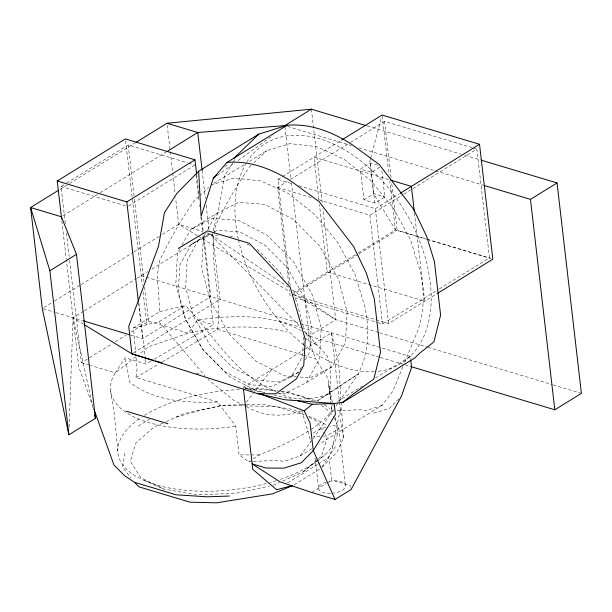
<?xml version="1.0" encoding="UTF-8"?>
<svg xmlns="http://www.w3.org/2000/svg" width="612" height="612" viewBox="0 0 612 612"><rect width="100%" height="100%" fill="white"/><g stroke="black" fill="none" stroke-linecap="round" stroke-linejoin="round"><path stroke-width="0.46" stroke-dasharray="3.06 2.29" d="M330.021 394.801L330.648 367.292L327.389 356.092L306.283 333.395L304.638 332.561M69.133 427.176L73.058 317.773L66.356 259.84M303.598 337.113L302.558 356.207L291.266 376.732L272.003 386.478L249.757 384.688L225.247 371.966L202.297 348.97L185.773 319.969L178.36 291.756L179.813 265.034L191.105 244.502L198.41 239.988L213.489 232.361M252.45 461.486L248.625 461.662L239.055 454.884L235.804 426.143L217.528 402.007L135.933 377.512L137.08 368.875L136.009 356.758M162.188 362.029L217.574 329.363C222.439 294.992 207.828 259.955 215.432 225.698A884.072 570.047 58.3 0 1 249.62 166.739L251.012 165.439M124.772 453.132L122.652 467.231L131.022 478.026M340.31 409.374L332.071 449.629L328.705 457.569L331.872 480.129L350.431 485.706L350.691 487.251M213.167 230.961L218.629 209.128L224.566 175.583L232.828 162.723M370.352 159.143L369.862 160.979L373.657 193.782L395.383 229.921L426.342 239.215M370.597 158.225L381.605 116.877M402.903 366.749L392.85 391.244L382.087 405.335L319.296 444.128M404.7 362.38L416.917 332.645A122.645 79.078 58.3 0 0 420.804 273.411L410.644 240.049L393.371 208.08L370.512 180.31L344.074 159.196L316.404 146.597L289.935 143.621L267 150.544L248.464 161.989M341.152 402.298L343.462 438.322L336.715 452.628L321.315 468.012L335.437 446.492M180.18 248.441L177.48 253.353L175.797 284.282L184.373 316.924L203.498 350.485L230.051 377.099L258.409 391.818L265.769 392.407M181.986 245.16L190.539 229.599L216.464 213.588L238.757 202.312L264.499 204.377L292.857 219.096L319.418 245.71L338.535 279.271L347.119 311.921L345.436 342.842L332.37 366.603L306.451 382.615L284.159 393.891L277.718 393.371M198.41 239.988L187.127 260.513L185.673 287.242L193.086 315.455L209.61 344.457L232.552 367.452L257.063 380.174L279.317 381.965L298.579 372.218L302.19 365.647M205.647 233.248L203.398 237.341L201.715 268.27L210.291 300.913L229.416 334.473L255.969 361.088L284.335 375.806L296.285 376.77M207.904 229.148L216.464 213.588M305.35 359.902L309.863 351.686L311.317 324.964L303.912 296.751L287.38 267.75L264.438 244.754L239.927 232.032L217.681 230.242L214.33 231.94M306.451 382.615L319.51 358.854L321.193 327.933L312.617 295.282L293.492 261.722L266.939 235.107L238.581 220.389L212.831 218.323L190.539 229.599M233.348 161.92L234.893 159.502M150.881 361.149L145.947 364.025L125.131 357.775L115.324 372.892L90.599 365.471M301.341 330.893C270.213 312.916 231.78 315.471 197.393 319.969L188.259 333.173L148.685 346.721L139.046 354.279M253.399 461.44L278.231 460.323L283.708 461.486L300.125 455.971L312.518 439.531M313.069 438.75L333.318 409.811M336.057 405.901L358.502 373.84L361.31 366.993A122.645 79.078 58.3 0 0 365.203 307.76L355.037 274.398L337.763 242.428L314.905 214.659L288.474 193.545L260.796 180.945L234.327 177.977L211.392 184.893L244.433 164.483M246.345 402.199L271.346 369.939M398.794 398.794L389.446 408.303L372.173 413.658M224.872 167.091L228.261 163.794M198.885 196.551L194.012 201.088A884.072 570.047 58.3 0 0 159.831 260.046L157.253 275.89L159.831 311.577L133.47 327.864L135.688 353.032M199.573 195.901L208.615 187.486M253.789 162.853L267 150.544M282.744 481.001L303.376 471.783L317.467 459.467M318.179 458.855L321.698 455.772L327.168 437.519L325.179 434.382M303.376 471.783L325.087 454.548M136.086 356.605L115.324 372.892A110.726 49.748 -6.6 0 0 235.804 426.143M217.214 175.514L235.054 162.693M238.16 160.459L273.059 135.367M317.781 400.768L358.502 373.84L316.978 400.791M65.323 223.418L61.047 186.461L65.897 183.462M66.708 182.965L128.176 144.998L187.54 162.815M59.823 189.46L68.751 183.944M69.561 183.447L135.321 142.826M62.998 215.745L99.526 193.185M100.337 192.681L166.089 152.067M128.528 205.976L194.845 165.011M43.911 307.538L53.657 301.517M54.468 301.02L80.44 284.97M81.251 284.465L133.209 252.373M134.02 251.876L159.181 236.331M162.432 234.32L178.666 224.29L203.1 231.627M290.172 285.75L277.871 179.415L340.731 140.592M288.734 283.999L277.565 187.463L287.296 181.458M290.532 179.454L349.712 142.902M350.523 142.397L384.565 121.367L472.311 147.706M83.622 311.263L73.058 317.773L78.78 367.016L92.672 405.71M84.418 310.758L136.377 278.659M137.142 278.192L147.744 271.644M151.799 269.135L209.442 233.532L288.367 287.334M381.85 170.909L384.864 196.942L374.934 203.077L363.911 199.764L360.361 169.08L370.283 162.945L378.767 165.492M379.784 167.198L371.385 172.393L360.361 169.08M69.6 260.375L81.442 362.717L88.717 358.227M89.528 357.722L112.172 343.737M115.408 341.741L125.919 335.246M130.777 332.247L148.563 321.254L188.259 333.173A110.726 49.748 -6.6 0 1 286.798 331.972M133.47 327.864L159.082 321.736L185.444 305.449C214.024 335.277 235.452 375.799 275.767 391.45M363.911 199.764L373.833 193.637L384.864 196.942M130.754 335.093L142.657 338.673L210.788 296.583L203.651 234.847M133.515 352.818L220.083 299.345L212.486 233.692M298.817 185.704L375.317 208.669L399.368 193.805M318.699 199.81L369.877 215.179L403.117 194.647M403.928 194.149L412.037 189.139M412.84 188.641L476.878 149.083L489.478 257.92L439.217 288.963M293.569 292.811L357.263 253.475M358.074 252.97L395.383 229.921L389.783 181.504M358.25 254.24L290.157 296.307L289.392 289.683M359.06 253.743L397.157 230.204L426.411 238.986M138.274 426.143L149.481 419.22M378.644 332.5L335.72 319.617L309.137 336.034L304.485 331.253M252.978 391.037L243.262 387.274L303.942 349.789M304.646 349.368L331.452 332.798L338.597 362.48L341.091 401.35M291.266 376.732L298.579 372.218M377.902 322.646L382.477 324.016L438.406 289.468M293.898 295.122L388.605 323.549L436.861 293.745M337.419 401.526L362.534 386.004M375.493 378.002L410.331 356.482L410.652 359.221M248.625 461.662L250.186 460.698M253.292 458.778L259.511 454.938L282.568 445.031A106.442 27.509 -18.7 0 0 309.802 430.182M300.125 455.971L312.105 448.573M317.483 464.5L288.627 482.325L286.034 482.172M318.286 464.011L328.705 457.569M294.081 484.842L319.716 469.006M311.837 492.507L326.265 483.595M327.06 483.098L331.872 480.129M135.933 377.512L158.906 363.964M154.163 359.236L213.328 324.75L202.939 234.954M191.105 244.502L210.367 234.756L217.78 235.352M332.37 366.603L310.077 377.879L297.202 376.839M162.738 423.137L154.14 426.977L135.818 442.989L130.348 461.241L140.783 477.704L164.299 489.202L195.825 494.618L234.916 493.502L269.64 486.02M166.173 421.599L184.22 413.528L222.6 405.259L245.481 404.601M273.289 485.232L279.309 482.539M323.679 436.8L328.858 434.359A12.401 1.408 -26.2 0 0 338.796 428.216L336.983 426.403L334.496 425.569L329.661 426.273M382.087 405.335L365.67 410.851L360.193 409.688L334.688 410.843M325.668 427.314L322.272 428.392A13.189 3.404 -18.7 0 0 312.801 433.908M328.17 394.35C312.502 399.911 294.043 401.434 279.141 393.003M300.959 410.904C282.729 417.736 261.752 416.428 245.183 405.787M176.218 417.093L201.532 409.971L222.852 405.335L243.729 405.825M159.831 311.577L185.444 305.449M333.739 410.882L331.849 410.966L326.525 417.277A106.442 27.509 -18.7 0 1 310.598 429.67M217.528 402.007C187.471 403.071 154.469 401.625 129.828 382.309L125.131 357.775M259.511 454.938L239.055 454.884M246.437 404.578L261.691 404.142L293.217 409.558L304.133 414.898M244.884 388.498L264.805 388.964L277.955 390.762M244.678 405.848L275.989 406.575L304.026 414.99M229.837 236.324L232.614 236.546M320 436.892L313.191 436.104M281.719 391.275L287.357 392.04L317.123 400.982M243.262 387.274L264.407 392.499M273.602 394.763L291.993 399.307M473.229 147.982L476.878 149.083M367.085 125.911L461.157 154.155M464.806 155.249L480.336 159.916M287.533 126.432L351.464 145.625M358.77 147.821L434.574 170.58M435.484 170.855L482.975 185.107M388.635 179.538L313.948 157.123L318.89 199.849M277.871 179.415L292.444 183.784M277.565 187.463L311.386 197.615M188.45 163.09L193.928 164.735M427.321 239.261L489.478 257.92M427.252 239.491L491 258.631M61.047 186.461L127.717 206.473M206.726 232.713L209.442 233.532L300.5 327.152M294.732 297.677L376.992 322.371M379.562 332.775L427.054 347.035M427.964 347.31L552.177 384.596M553.087 384.872L581.4 393.371M141.196 275.691L299.436 323.197M300.354 323.473L413.115 357.293M279.126 320.948L300.783 327.451M301.685 327.718L311.607 330.702M379.463 357.148L309.137 336.034L291.151 180.586M380.373 357.423L404.119 364.553M405.037 364.828L409.604 366.198M197.393 319.969L213.328 324.75M217.574 329.363L302.749 354.929M303.659 355.205L315.57 358.777L328.185 378.637L330.832 401.985M43.192 308.808L54.958 312.342M55.868 312.617L82.215 320.527M196.169 373.136L199.795 374.223M308.547 416.351L313.069 417.705L327.627 425.753M81.442 362.717L89.681 365.196M144.363 480.558L164.299 489.202M244.341 405.396L234.22 400.715L208.003 379.425M309.175 417.361L316.733 421.056L324.681 433.602M246.98 244.004L249.52 245.32M304.799 338.168L318.255 345.964M197.385 235.651L178.666 224.29L175.606 197.86M198.196 236.148L290.149 291.955M293.408 293.936L335.72 319.617L322.891 208.715M83.561 324.199L73.08 317.773L92.542 405.328M324.406 404.869L329.738 408.456M292.314 290.027L335.72 319.617M257.124 249.268L280.074 272.263L283.379 278.062M159.082 321.736L204.974 375.814M295.183 298.778L296.598 301.265L304.011 329.478M306.283 333.395L315.57 358.777M301.808 410.637L310.881 441.879M92.749 406.253L93.368 409.053M343.462 438.322L340.272 418.975M332.354 402.359L328.552 383.785L331.849 410.966L330.931 402.887M332.546 403.293L333.494 407.936M335.399 417.223L336.73 423.718M110.527 390.731L114.467 415.005L117.756 450.899M318.615 487.657L314.966 457.677M414.477 212.961L424.69 301.265L327.244 272.011L319.456 204.599M384.565 121.367L391.137 178.153M391.795 183.83L397.157 230.204M382.202 115.989L389.01 174.856M370.283 162.945L374.934 203.077M375.317 208.669L388.605 323.549M369.877 215.179L382.477 324.016M311.378 109.188L322.34 203.98M331.452 332.798L340.945 414.844M338.796 428.216L345.55 486.571M284.901 126.562L291.044 179.637M202.121 170.274L205.395 198.594M206.16 205.204L209.22 231.642M196.613 174.06L198.372 189.253M198.487 190.202L198.923 194.004M201.562 216.801L203.536 233.891M196.047 175.407L198.892 199.986M199.435 204.706L199.657 206.604M200.858 217L202.824 234.013M167.198 125.154L175.17 194.081M128.176 144.998L134.311 198.066M134.418 199.007L143.958 281.451M144.616 287.143L148.563 321.254M125.59 140.821L142.298 285.161M143.063 291.794L146.903 324.934M138.924 303.284L145.289 358.334M145.396 359.282L145.947 364.025M138.48 302.58L142.657 338.673M66.417 232.897L69.164 256.589M61.85 220.901L66.249 258.891M334.274 418.172A110.543 49.671 -6.6 0 1 317.421 460.928M316.641 461.494A110.543 49.671 -6.6 0 1 279.699 479.525M276.249 480.649A110.543 49.671 -6.6 0 1 270.053 482.493M266.45 483.48A110.543 49.671 -6.6 0 1 139 477.98A110.543 49.671 -6.6 0 1 141.296 417.392M144.501 415.334A110.543 49.671 -6.6 0 1 240.631 389.53M248.12 389.362A110.543 49.671 -6.6 0 1 276.127 391.014M280.686 391.672A110.543 49.671 -6.6 0 1 312.908 400.891M321.254 405.442A110.543 49.671 -6.6 0 1 333.8 417.399M329.233 481.361A13.625 6.12 -6.6 0 1 345.489 484.979A13.625 6.12 -6.6 0 1 333.18 493.15M330.541 493.371A13.625 6.12 -6.6 0 1 318.623 489.057A13.625 6.12 -6.6 0 1 327.535 481.736M246.766 162.295A129.178 83.293 58.3 0 1 404.295 210.337A129.178 83.293 58.3 0 1 375.095 371.629M374.184 371.691A129.178 83.293 58.3 0 1 304.623 345.581M303.873 344.992A129.178 83.293 58.3 0 1 238.473 239.858M238.267 238.925A129.178 83.293 58.3 0 1 246.292 163.067"/><path stroke-width="0.92" d="M287.02 125.33L226.891 162.478L213.336 178.299L201.103 216.212L198.655 171.261L258.784 134.112L287.02 125.33A137.111 88.411 58.3 0 1 352.634 145.036L379.279 164.536L413.697 209.35L426.587 236.232L434.413 261.576L440.609 315.134L433.946 341.878L418.968 353.767L414.944 357.844L342.789 402.421L334.137 403.492L285.008 399.781L257.774 393.692L131.901 353.82L128.734 326.464L158.5 246.276L164.437 212.731L176.83 193.438L198.655 171.261M257.461 135.459L258.784 134.112L233.685 158.516M213.336 178.299L216.732 175.001M260.046 393.776L304.218 410.882L312.227 404.295L334.175 403.522L335.445 414.485L313.275 450.554L301.257 462.779L283.976 468.142L266.052 468.035L252.121 463.858L279.975 481.812L311.837 492.507L335.039 499.476L351.074 489.569L401.472 396.079L411.601 367.437L410.759 360.131M342.789 402.421L350.821 395.865L373.81 379.019L380.48 352.275L374.284 298.717L366.458 273.38L353.568 246.491L319.15 201.685L292.505 182.177A137.111 88.411 58.3 0 0 226.891 162.471M61.628 218.997L57.237 181.007L125.368 138.916L194.968 159.809L196.613 174.06M58.201 190.462L30.6 207.514L42.289 308.54L68.858 434.788L95.441 418.363L76.462 254.309L61.368 216.755L30.6 207.514L49.878 270.726L68.858 434.788M136.132 142.321L166.977 123.264L311.378 109.188L366.175 125.644M166.9 151.562L197.752 132.506L284.794 125.613L311.378 109.188M57.237 181.007L126.829 201.899L194.968 159.809M49.878 270.726L76.462 254.309M341.542 140.087L382.095 115.041L479.525 144.287L492.821 259.174L437.672 293.247M400.172 193.315L479.525 144.287M483.893 185.382L530.466 199.367L557.05 182.942L581.4 393.371L554.816 409.795L410.514 366.473M178.321 248.426L207.629 230.823L249.344 243.347L290.264 287.319L305.22 339.293L303.774 365.242L296.392 378.882L275.714 393.791L257.774 393.692M292.421 485.691L272.6 493.838L216.679 502.812L190.095 502.2L139.092 486.892L135.13 482.937M292.406 485.568L276.616 489.745L252.771 469.312L243.477 389.171M229.355 496.041L207.376 496.814L176.149 494.81L134.433 482.287L124.527 475.616L113.993 465.097L93.965 409.306M297.516 400.669L312.227 404.295M481.246 160.191L557.05 182.942M390.448 180.089L411.402 186.377L414.248 211.063M166.977 123.264L197.752 132.506L202.121 170.274M83.133 320.803L129.836 334.818M153.635 360.361L131.917 353.843L84.364 324.697M155.448 360.904L161.782 362.809M126.202 411.195L167.917 423.718M304.218 410.882L310.116 423.206L313.275 450.554L335.039 499.476M94.615 414.638L95.441 418.363M530.466 199.367L554.816 409.795M126.829 201.899L138.373 301.632"/></g></svg>
